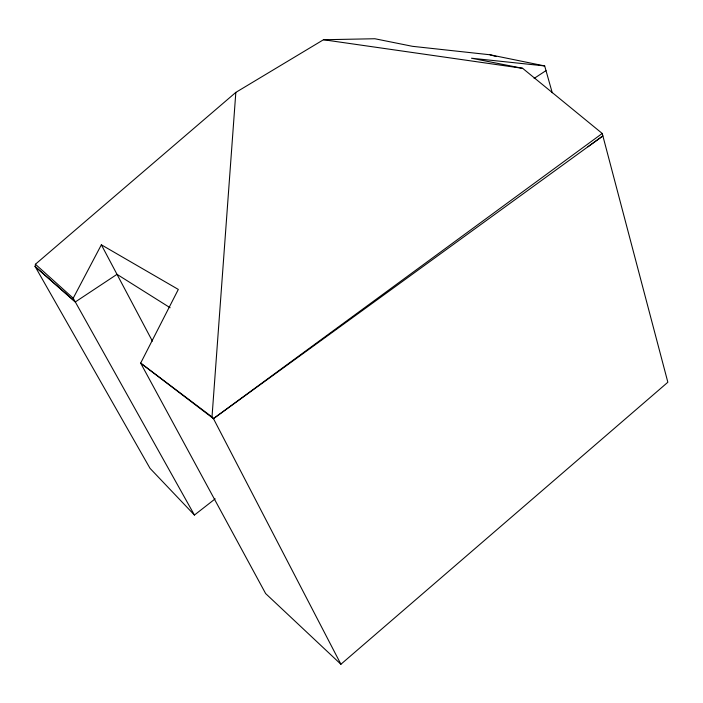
<?xml version="1.0" encoding="UTF-8"?>
<svg xmlns="http://www.w3.org/2000/svg" width="703" height="703" viewBox="0 0 703 703"><rect width="100%" height="100%" fill="white"/><g stroke="black" fill="none" stroke-linecap="round" stroke-linejoin="round"><path stroke-width="1.05" d="M544.684 65.933L489.929 54.764L412.468 46.319L374.848 38.744L323.494 39.737L235.83 92.392L212.007 416.958L213.457 418.628L340.911 664.256L667.85 382.247L602.225 133.456L522.645 68.323L471.493 58.217L544.684 65.933L552.242 92.752M235.83 92.392L35.414 264.249L35.15 266.569L150.003 468.312L194.432 515.053L215.18 498.849M194.432 515.053L73.217 298.195L101.355 244.802L178.316 289.425L140.662 363.117L265.637 593.56L340.911 664.256M602.225 133.456L213.457 418.628L212.499 417.907M587.954 146.76L602.875 135.934L213.457 418.628L140.662 363.117L212.007 416.958M75.318 301.947L35.15 266.569L75.318 301.947L117.006 274.337L170.126 307.747M534.113 78.42L546.003 70.616M323.494 39.737L522.645 68.323M489.929 54.764L496.221 56.548M35.414 264.249L73.217 298.195M101.355 244.802L152.402 341.148"/></g></svg>
